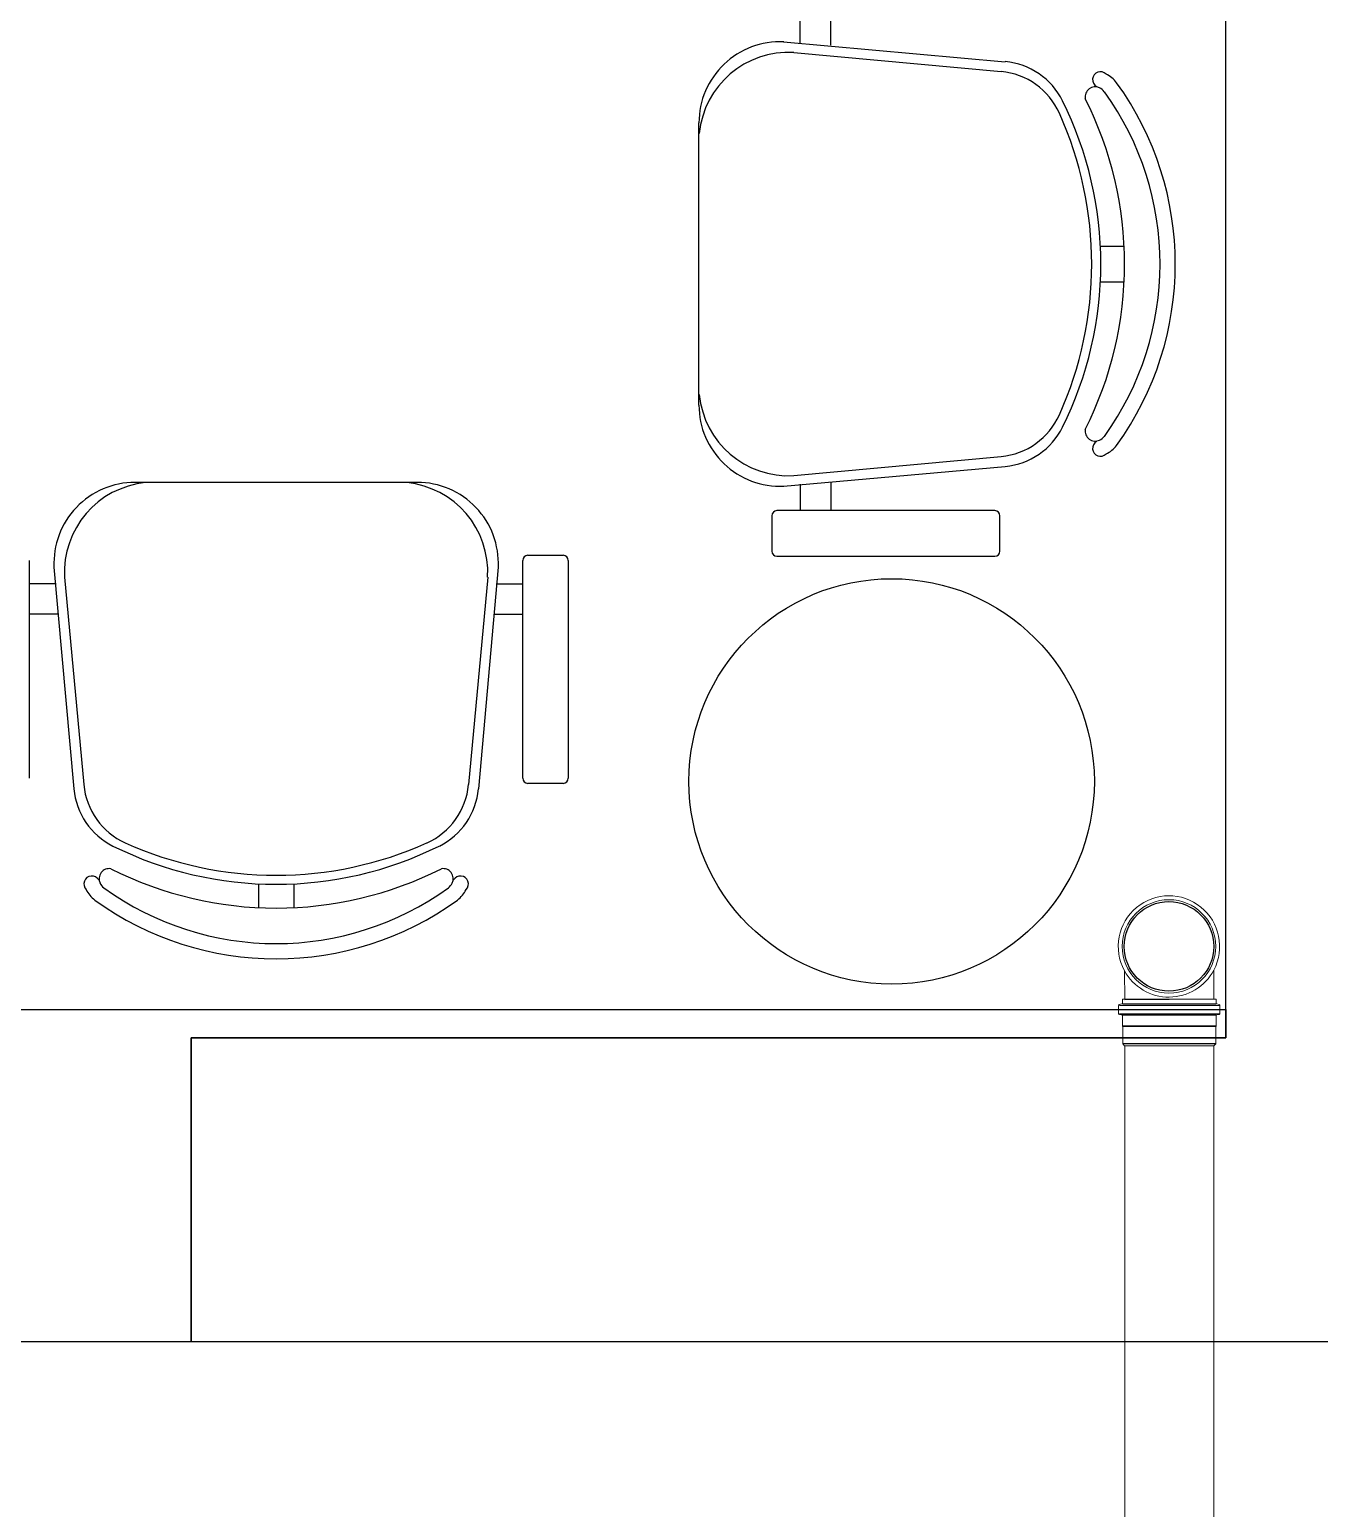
# Model space of a CAD drawing. Header units: millimetres. Extents: x 1573 to 2177, y 1587 to 1932.
# Drawn here: x 1904.409 to 1906.318, y 1898.021 to 1900.208 of the extents above; entities that cross this region are included whole.
import ezdxf

# ---------------------------------------------------------------- set-up
doc = ezdxf.new("R2010")
doc.units = ezdxf.units.MM
doc.header["$LTSCALE"] = 0.03
doc.layers.add('-HIDRO', color=8, linetype='Continuous')
doc.layers.add('Tinterno', color=9, linetype='Continuous')
doc.layers.add('TigreCad', color=2, linetype='Continuous', lineweight=13)

# ---------------------------------------------------------------- blocks, each defined once
blk = doc.blocks.new('j9n100s')
at = {"layer": 'TigreCad'}
for p, q in [((27.3, 50.8), (60, 50.8)), ((27.3, -50.8), (60, -50.8))]:
    blk.add_line(p, q, dxfattribs=at)
blk.add_circle((0, 0), 53.2, dxfattribs=at)
for start, end in [(61.785, 298.215), (298.215, 61.785)]:
    blk.add_arc((0, 0), 57.7, start, end, dxfattribs=at)
at = {"layer": 'Tinterno'}
blk.add_line((60, -50.8), (60, 50.8), dxfattribs=at)
blk.add_circle((0, 0), 51, dxfattribs=at)
blk = doc.blocks.new('11031030p')
at = {"layer": 'TigreCad'}
for p, q in [((0, -53.3), (0, 53.2)), ((0, 53.2), (4.4, 53.2)), ((6.2, 56.9), (5.4, 54)), ((7.2, 57.6), (16.6, 57.6)), ((7.2, -56.7), (7.2, 56.6)), ((16.6, -56.7), (16.6, 56.6)), ((17.6, 56.7), (17.8, 54.2)), ((18.8, 53.2), (30.9, 53.2)), ((30.9, 53.2), (31.2, 53)), ((50.9, 53), (31.2, 53)), ((50.9, 53), (53.1, 50.8)), ((53.1, -50.8), (53.1, 50.8)), ((0, -53.3), (4.4, -53.3)), ((6.2, -56.9), (5.4, -54)), ((7.2, -57.7), (16.6, -57.7)), ((17.6, -56.7), (17.8, -54.2)), ((18.8, -53.3), (30.9, -53.3)), ((30.9, -53.3), (31.2, -53)), ((31.2, -53), (50.9, -53)), ((50.9, -53), (53.1, -50.8))]:
    blk.add_line(p, q, dxfattribs=at)
for centre, start, end in [((4.4, 54.2), 270, 345), ((7.2, 56.6), 90, 165), ((16.6, 56.6), 5, 90), ((18.8, 54.2), 185, 270), ((4.4, -54.2), 15, 90), ((7.2, -56.7), 195, 270), ((16.6, -56.7), 270, 355), ((18.8, -54.2), 90, 175)]:
    blk.add_arc(centre, 1, start, end, dxfattribs=at)
at = {"layer": 'Tinterno'}
for p, q in [((5.2, -53.3), (5.2, 53.2)), ((17.9, -53.3), (17.9, 53.2)), ((30.9, 53.2), (30.9, -53.3)), ((31.2, 53), (31.2, -53)), ((50.9, 53), (50.9, -53))]:
    blk.add_line(p, q, dxfattribs=at)

msp = doc.modelspace()

# ---------------------------------------------------------------- linework, layer by layer
at = {"layer": '-HIDRO'}
for p, q in [((1906.1794, 1898.7168), (1906.1794, 1909.8013)), ((1906.1794, 1898.7587), (1906.1794, 1899.9584)), ((1902.6151, 1898.7587), (1906.1794, 1898.7587)), ((1904.9798, 1898.7587), (1906.1794, 1898.7587)), ((1906.1794, 1898.7587), (1906.1794, 1898.7168)), ((1906.1794, 1898.7168), (1904.6484, 1898.7168)), ((1904.6484, 1898.7168), (1904.6484, 1898.2669)), ((1904.6484, 1898.2669), (1904.6484, 1898.7168)), ((1904.6484, 1898.7168), (1906.1794, 1898.7168)), ((1904.6484, 1898.2669), (1902.6151, 1898.2669)), ((1906.4793, 1898.2669), (1904.6484, 1898.2669))]:
    msp.add_line(p, q, dxfattribs=at)
at = {"layer": '-HIDRO', "linetype": 'ByBlock'}
for p, q in [((1905.5496, 1900.1871), (1905.5496, 1900.2263)), ((1905.5946, 1900.1851), (1905.5946, 1900.2263)), ((1905.525, 1900.1902), (1905.853, 1900.1608)), ((1905.54, 1900.1745), (1905.8469, 1900.1461)), ((1905.3997, 1899.6527), (1905.3997, 1900.0704)), ((1905.9936, 1899.8878), (1906.0289, 1899.8878)), ((1905.9936, 1899.8353), (1906.0289, 1899.8353)), ((1905.54, 1899.5485), (1905.8469, 1899.577)), ((1905.525, 1899.5328), (1905.853, 1899.5622)), ((1904.983, 1899.5385), (1904.5653, 1899.5385)), ((1905.5496, 1899.5359), (1905.5496, 1899.4967)), ((1905.5946, 1899.538), (1905.5946, 1899.4967)), ((1905.5076, 1899.4892), (1905.5076, 1899.4367)), ((1905.8375, 1899.4967), (1905.5151, 1899.4967)), ((1905.845, 1899.4367), (1905.845, 1899.4892)), ((1904.4093, 1899.1007), (1904.4093, 1899.4231)), ((1905.1389, 1899.1007), (1905.1389, 1899.4231)), ((1905.1464, 1899.4306), (1905.1989, 1899.4306)), ((1905.2064, 1899.4231), (1905.2064, 1899.1007)), ((1905.5151, 1899.4292), (1905.8375, 1899.4292)), ((1904.4454, 1899.4132), (1904.4748, 1899.0852)), ((1905.1028, 1899.4132), (1905.0734, 1899.0852)), ((1904.4485, 1899.3885), (1904.4093, 1899.3885)), ((1904.4611, 1899.3982), (1904.4896, 1899.0913)), ((1905.0871, 1899.3982), (1905.0587, 1899.0913)), ((1905.0997, 1899.3885), (1905.1389, 1899.3885)), ((1904.4506, 1899.3436), (1904.4093, 1899.3436)), ((1905.0977, 1899.3436), (1905.1389, 1899.3436)), ((1905.1989, 1899.0932), (1905.1464, 1899.0932)), ((1904.7479, 1898.9446), (1904.7479, 1898.9093)), ((1904.8004, 1898.9446), (1904.8004, 1898.9093))]:
    msp.add_line(p, q, dxfattribs=at)
at = {"layer": '-HIDRO'}
msp.add_circle((1905.6848, 1899.0961), 0.2999, dxfattribs=at)
at = {"layer": '-HIDRO', "linetype": 'ByBlock'}
for centre, radius, start, end in [((1905.5197, 1900.0704), 0.12, 87.4308, 180), ((1905.5325, 1900.0417), 0.133, 86.7478, 174.4075), ((1905.8372, 1900.0416), 0.105, 24.2639, 84.7001), ((1905.8436, 1900.0563), 0.105, 26.3953, 84.8788), ((1905.9937, 1900.1343), 0.0117, 44.6745, 240.1891), ((1905.9861, 1900.1086), 0.015, 64.8545, 189.6706), ((1905.9861, 1900.1086), 0.015, 64.8545, 189.6706), ((1905.9845, 1900.1052), 0.0187, 36.8699, 64.8545), ((1905.9845, 1900.1052), 0.0187, 36.8699, 64.8545), ((1905.9845, 1900.1052), 0.0412, 36.5429, 64.8545), ((1905.6468, 1899.8615), 0.4577, 324.1238, 35.8762), ((1905.4512, 1899.8615), 0.5431, 333.6047, 26.3953), ((1905.4864, 1899.8615), 0.5431, 333.2374, 26.7626), ((1905.4864, 1899.8615), 0.5431, 333.2374, 26.7626), ((1905.6468, 1899.8615), 0.4352, 324.1442, 35.8558), ((1905.6468, 1899.8615), 0.4352, 324.1442, 35.8558), ((1905.4378, 1899.8615), 0.5431, 335.7361, 24.2639), ((1905.5325, 1899.6813), 0.133, 185.5925, 273.2522), ((1905.5197, 1899.6527), 0.12, 180, 272.5692), ((1905.8372, 1899.6815), 0.105, 275.2999, 335.7361), ((1905.8436, 1899.6668), 0.105, 275.1212, 333.6047), ((1905.9861, 1899.6145), 0.015, 170.3294, 295.1455), ((1905.9861, 1899.6145), 0.015, 170.3294, 295.1455), ((1905.9937, 1899.5888), 0.0117, 119.8109, 315.3255), ((1905.9845, 1899.6178), 0.0187, 295.1455, 323.1301), ((1905.9845, 1899.6178), 0.0187, 295.1455, 323.1301), ((1905.9845, 1899.6178), 0.0412, 295.1455, 323.4571), ((1904.5653, 1899.4185), 0.12, 90, 182.5692), ((1904.5939, 1899.4057), 0.133, 95.5925, 183.2522), ((1904.9543, 1899.4057), 0.133, 356.7478, 84.4075), ((1904.983, 1899.4185), 0.12, 357.4308, 90), ((1905.5151, 1899.4892), 0.0075, 90, 180), ((1905.8375, 1899.4892), 0.0075, 0, 90), ((1905.1464, 1899.4231), 0.0075, 90, 180), ((1905.1989, 1899.4231), 0.0075, 0, 90), ((1905.5151, 1899.4367), 0.0075, 180, 270), ((1905.8375, 1899.4367), 0.0075, 270, 0), ((1905.1464, 1899.1007), 0.0075, 180, 270), ((1905.1989, 1899.1007), 0.0075, 270, 0), ((1904.5794, 1899.0946), 0.105, 185.1212, 243.6047), ((1904.5941, 1899.101), 0.105, 185.2999, 245.7361), ((1904.9542, 1899.101), 0.105, 294.2639, 354.7001), ((1904.9689, 1899.0946), 0.105, 296.3953, 354.8788), ((1904.7741, 1899.487), 0.5431, 243.6047, 296.3953), ((1904.7741, 1899.5004), 0.5431, 245.7361, 294.2639), ((1904.5271, 1898.9521), 0.015, 80.3294, 205.1455), ((1904.5271, 1898.9521), 0.015, 80.3294, 205.1455), ((1904.7741, 1899.4518), 0.5431, 243.2374, 296.7626), ((1904.7741, 1899.4518), 0.5431, 243.2374, 296.7626), ((1905.0212, 1898.9521), 0.015, 334.8545, 99.6706), ((1905.0212, 1898.9521), 0.015, 334.8545, 99.6706), ((1904.5014, 1898.9445), 0.0117, 29.8109, 225.3255), ((1904.5304, 1898.9537), 0.0187, 205.1455, 233.1301), ((1904.5304, 1898.9537), 0.0187, 205.1455, 233.1301), ((1905.0178, 1898.9537), 0.0187, 306.8699, 334.8545), ((1905.0178, 1898.9537), 0.0187, 306.8699, 334.8545), ((1905.0469, 1898.9445), 0.0117, 314.6745, 150.1891), ((1904.5304, 1898.9537), 0.0412, 205.1455, 233.4571), ((1904.7741, 1899.2914), 0.4577, 234.1238, 305.8762), ((1904.7741, 1899.2914), 0.4352, 234.1442, 305.8558), ((1904.7741, 1899.2914), 0.4352, 234.1442, 305.8558), ((1905.0178, 1898.9537), 0.0412, 306.5429, 334.8545)]:
    msp.add_arc(centre, radius, start, end, dxfattribs=at)
at = {"layer": 'TigreCad', "ltscale": 100}
for p, q in [((1906.0296, 1898.705), (1906.0296, 1893.028)), ((1906.1617, 1898.705), (1906.1617, 1893.028))]:
    msp.add_line(p, q, dxfattribs=at)

# ---------------------------------------------------------------- block references
at = {"layer": 'TigreCad', "ltscale": 100, "xscale": 0.00129975, "yscale": 0.00129975, "zscale": 0.00129975}
for name, p, rotation in [('j9n100s', (1906.0951, 1898.852), 270.3707628494863), ('11031030p', (1906.0956, 1898.774), 270)]:
    msp.add_blockref(name, p, dxfattribs=dict(at, rotation=rotation))

doc.saveas('drawing.dxf')
